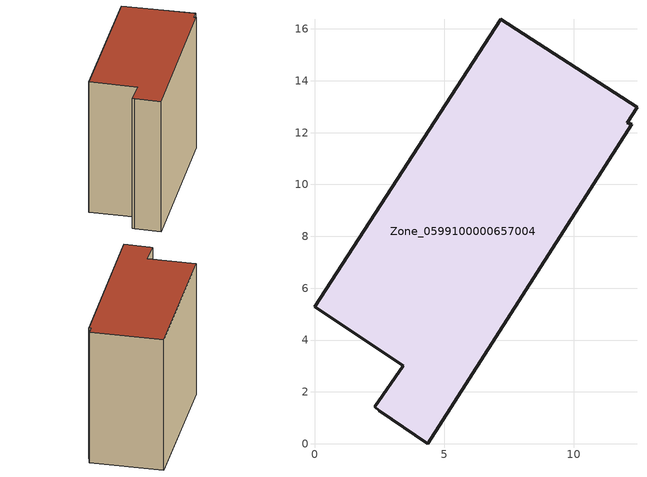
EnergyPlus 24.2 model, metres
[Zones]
Zone_0599100000657004
 floor ground (C_G): 2.33,1.44 3.43,3.02 0,5.29 7.19,16.37 12.44,12.98 12.06,12.39 12.23,12.33 4.36,0 2.5,1.28 z0
 wall outside (C_F): 3.43,3.02 2.33,1.44 2.5,1.28 4.36,0 12.23,12.33 12.06,12.39 12.44,12.98 7.19,16.37 0,5.29 3.43,3.02 z0:12.31
 roof outside (C_R): 12.44,12.98 7.19,16.37 0,5.29 3.43,3.02 2.33,1.44 2.5,1.28 4.36,0 12.23,12.33 12.06,12.39 z12.31
[BUILDING]
Pand.0599100000657004: North Axis=0; Terrain=City; Loads Convergence Tolerance Value=0.04; Temperature Convergence Tolerance Value=0.4; Solar Distribution=FullExterior; Maximum Number of Warmup Days=25; Minimum Number of Warmup Days=1
[Site:Location]
Rotterdam.The.Hague.AP_ZH_NLD Design_Conditions: Latitude=51.96; Longitude=4.45; Time Zone=1; Elevation=-4.5
[SITE:GROUNDTEMPERATURE:BUILDINGSURFACE]
18, 18, 18, 18, 18, 18, 18, 18, 18, 18, 18, 18
[MATERIAL] Thermal Absorptance=0.9; Solar Absorptance=0.7; Visible Absorptance=0.7
Name | Roughness | Thickness | Conductivity | Density | Specific Heat
G.TI.1946 | MediumSmooth | 0.15 | 1 | 540 | 1210
F.TI.1946 | Rough | 0.3 | 0.857143 | 1920 | 840
R.TI.1946 | MediumRough | 0.2 | 0.1 | 1500 | 1000
[CONSTRUCTION]
C_G: G.TI.1946
C_F: F.TI.1946
C_R: R.TI.1946
[ZONE]
Zone_0599100000657004: Type=1; Multiplier=1; Ceiling Height=Autocalculate; Volume=Autocalculate; Floor Area=autocalculate; Part of Total Floor Area=Yes
[ZONEINFILTRATION:DESIGNFLOWRATE]
Infil_Zone_0599100000657004: Zone or ZoneList or Space or SpaceList=Zone_0599100000657004; Schedule=AlwaysOn; Design Flow Rate Calculation Method=Flow/Area; Flow Rate per Floor Area=0.003; Constant Term Coefficient=1; Temperature Term Coefficient=0; Velocity Term Coefficient=0; Velocity Squared Term Coefficient=0
[HVACTEMPLATE:ZONE:IDEALLOADSAIRSYSTEM]
Zone_0599100000657004: Maximum Heating Supply Air Temperature=50; Minimum Cooling Supply Air Temperature=13; Maximum Heating Supply Air Humidity Ratio=0.0156; Minimum Cooling Supply Air Humidity Ratio=0.0077; Heating Limit=NoLimit; Cooling Limit=NoLimit; Dehumidification Control Type=ConstantSensibleHeatRatio; Cooling Sensible Heat Ratio=0.7; Dehumidification Setpoint=60; Humidification Control Type=None; Humidification Setpoint=30; Outdoor Air Method=None; Outdoor Air Flow Rate per Person=0.00944; Outdoor Air Flow Rate per Zone Floor Area=0; Outdoor Air Flow Rate per Zone=0; Demand Controlled Ventilation Type=None; Outdoor Air Economizer Type=NoEconomizer; Heat Recovery Type=None; Sensible Heat Recovery Effectiveness=0.7; Latent Heat Recovery Effectiveness=0.65
[ZONECONTROL:THERMOSTAT]
ThermostatControl_Zone_0599100000657004: Zone or ZoneList=Zone_0599100000657004; Control Type Schedule=DualSetpointControlType; Control 1=Thermostat_Zone_0599100000657004; Temperature Difference Between Cutout And Setpoint=0
[THERMOSTATSETPOINT:DUALSETPOINT]
Thermostat_Zone_0599100000657004: Heating Setpoint Temperature Schedule=HeatingSetpoint_Zone_0599100000657004; Cooling Setpoint Temperature Schedule=CoolingSetpoint_Zone_0599100000657004
[SCHEDULE:COMPACT]
HeatingSetpoint_Zone_0599100000657004: Through: 12/31, For: AllDays, Until: 24:00, 21
CoolingSetpoint_Zone_0599100000657004: Through: 12/31, For: AllDays, Until: 24:00, 24
DualSetpointControlType: Through: 12/31, For: AllDays, Until: 24:00, 4
AlwaysOn: Through: 12/31, For: AllDays, Until: 24:00, 1
